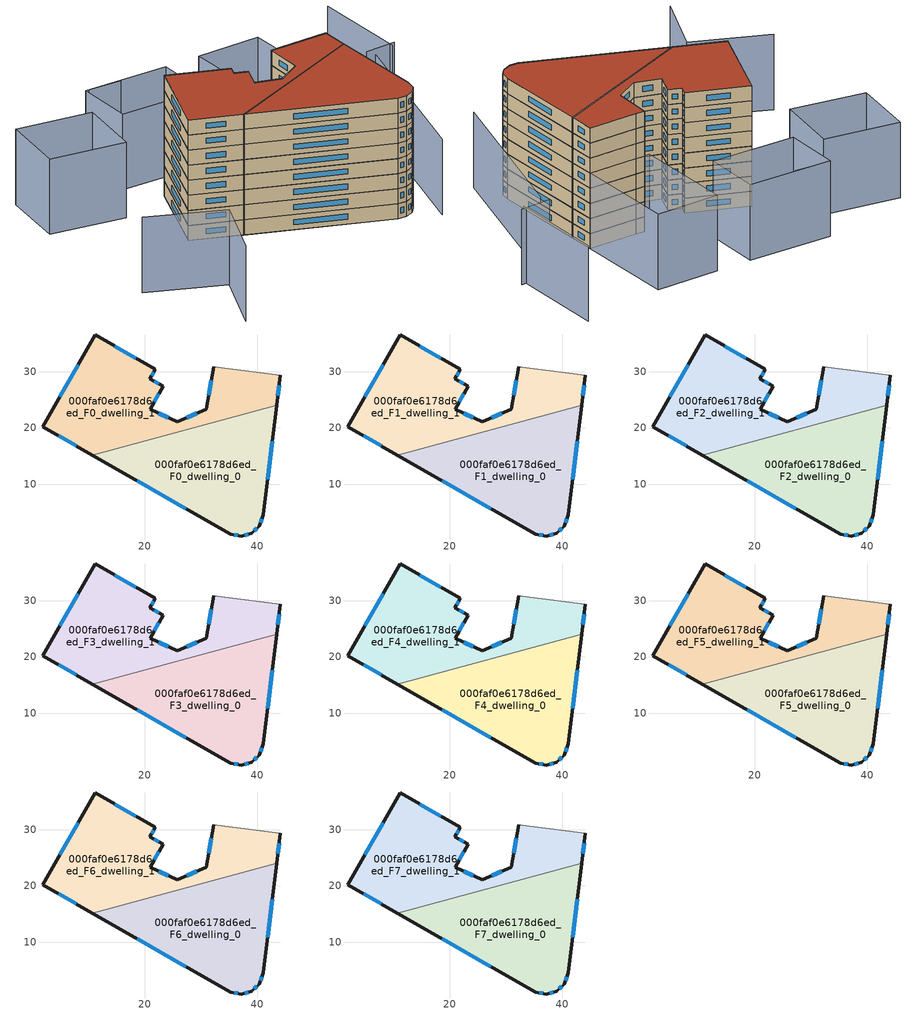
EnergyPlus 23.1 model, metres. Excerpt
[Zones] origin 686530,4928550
000faf0e6178d6ed_F0_dwelling_0
 floor ground (EU_floor_Construction): 40.38,2.52 41.04,4.53 43.45,24.02 10.65,15.19 35.27,1.07 37.14,0.79 39.01,1.31 z0
 wall outside (EU_wall_Construction): 43.45,24.02 41.04,4.53 40.38,2.52 39.01,1.31 37.14,0.79 35.27,1.07 10.65,15.19 z0:3
 wall to 000faf0e6178d6ed_F0_dwelling_1 (EU_wall_Construction): 10.65,15.19 43.45,24.02 z0:3
 window (EU_Window_Construction): 27.26,5.66 18.66,10.6 / 42.66,17.68 41.82,10.87 / 40.83,3.87 40.6,3.17 / 39.94,2.13 39.46,1.7 / 38.4,1.14 37.75,0.96 / 36.53,0.88 35.88,0.98 z0.98:2.02
000faf0e6178d6ed_F0_dwelling_1
 floor ground (EU_floor_Construction): 43.45,24.02 44.1,29.34 34.18,30.62 32.24,30.91 30.97,23.36 25.74,21.13 20.96,23.37 23.26,27.38 20.9,28.73 21.87,30.41 11.18,36.53 1.84,20.24 10.65,15.19 z0
 wall outside (EU_wall_Construction): 44.1,29.34 43.45,24.02 / 10.65,15.19 1.84,20.24 11.18,36.53 21.87,30.41 20.9,28.73 23.26,27.38 20.96,23.37 25.74,21.13 30.97,23.36 32.24,30.91 z0:3
 wall adiabatic (EU_wall_Construction): 32.24,30.91 34.18,30.62 44.1,29.34 z0:3
 window (EU_Window_Construction): 21.67,28.29 22.49,27.82 / 22.51,26.07 21.71,24.67 / 22.52,22.64 24.19,21.86 / 27.44,21.85 29.27,22.63 / 31.39,25.81 31.83,28.45 / 43.89,27.61 43.66,25.75 / 7.79,16.83 4.71,18.6 / 4.88,25.54 8.14,31.23 / 14.66,34.54 18.4,32.4 / 21.56,29.86 21.22,29.27 z0.98:2.02
000faf0e6178d6ed_F1_dwelling_0
 floor to 000faf0e6178d6ed_F0_dwelling_0 (EU_floor_Construction): 40.38,2.52 41.04,4.53 43.45,24.02 10.65,15.19 35.27,1.07 37.14,0.79 39.01,1.31 z3
 wall outside (EU_wall_Construction): 43.45,24.02 41.04,4.53 40.38,2.52 39.01,1.31 37.14,0.79 35.27,1.07 10.65,15.19 z3:6
 wall to 000faf0e6178d6ed_F1_dwelling_1 (EU_wall_Construction): 10.65,15.19 43.45,24.02 z3:6
 window (EU_Window_Construction): 27.26,5.66 18.66,10.6 / 42.66,17.68 41.82,10.87 / 40.83,3.87 40.6,3.17 / 39.94,2.13 39.46,1.7 / 38.4,1.14 37.75,0.96 / 36.53,0.88 35.88,0.98 z3.98:5.02
000faf0e6178d6ed_F1_dwelling_1
 floor to 000faf0e6178d6ed_F0_dwelling_1 (EU_floor_Construction): 43.45,24.02 44.1,29.34 34.18,30.62 32.24,30.91 30.97,23.36 25.74,21.13 20.96,23.37 23.26,27.38 20.9,28.73 21.87,30.41 11.18,36.53 1.84,20.24 10.65,15.19 z3
 wall outside (EU_wall_Construction): 44.1,29.34 43.45,24.02 / 10.65,15.19 1.84,20.24 11.18,36.53 21.87,30.41 20.9,28.73 23.26,27.38 20.96,23.37 25.74,21.13 30.97,23.36 32.24,30.91 z3:6
 wall adiabatic (EU_wall_Construction): 32.24,30.91 34.18,30.62 44.1,29.34 z3:6
 window (EU_Window_Construction): 21.67,28.29 22.49,27.82 / 22.51,26.07 21.71,24.67 / 22.52,22.64 24.19,21.86 / 27.44,21.85 29.27,22.63 / 31.39,25.81 31.83,28.45 / 43.89,27.61 43.66,25.75 / 7.79,16.83 4.71,18.6 / 4.88,25.54 8.14,31.23 / 14.66,34.54 18.4,32.4 / 21.56,29.86 21.22,29.27 z3.98:5.02
000faf0e6178d6ed_F2_dwelling_0
 floor to 000faf0e6178d6ed_F1_dwelling_0 (EU_floor_Construction): 40.38,2.52 41.04,4.53 43.45,24.02 10.65,15.19 35.27,1.07 37.14,0.79 39.01,1.31 z6
 wall outside (EU_wall_Construction): 43.45,24.02 41.04,4.53 40.38,2.52 39.01,1.31 37.14,0.79 35.27,1.07 10.65,15.19 z6:9
 wall to 000faf0e6178d6ed_F2_dwelling_1 (EU_wall_Construction): 10.65,15.19 43.45,24.02 z6:9
 window (EU_Window_Construction): 27.26,5.66 18.66,10.6 / 42.66,17.68 41.82,10.87 / 40.83,3.87 40.6,3.17 / 39.94,2.13 39.46,1.7 / 38.4,1.14 37.75,0.96 / 36.53,0.88 35.88,0.98 z6.98:8.02
000faf0e6178d6ed_F2_dwelling_1
 floor to 000faf0e6178d6ed_F1_dwelling_1 (EU_floor_Construction): 43.45,24.02 44.1,29.34 34.18,30.62 32.24,30.91 30.97,23.36 25.74,21.13 20.96,23.37 23.26,27.38 20.9,28.73 21.87,30.41 11.18,36.53 1.84,20.24 10.65,15.19 z6
 wall outside (EU_wall_Construction): 44.1,29.34 43.45,24.02 / 10.65,15.19 1.84,20.24 11.18,36.53 21.87,30.41 20.9,28.73 23.26,27.38 20.96,23.37 25.74,21.13 30.97,23.36 32.24,30.91 z6:9
 wall adiabatic (EU_wall_Construction): 32.24,30.91 34.18,30.62 44.1,29.34 z6:9
 window (EU_Window_Construction): 21.67,28.29 22.49,27.82 / 22.51,26.07 21.71,24.67 / 22.52,22.64 24.19,21.86 / 27.44,21.85 29.27,22.63 / 31.39,25.81 31.83,28.45 / 43.89,27.61 43.66,25.75 / 7.79,16.83 4.71,18.6 / 4.88,25.54 8.14,31.23 / 14.66,34.54 18.4,32.4 / 21.56,29.86 21.22,29.27 z6.98:8.02
000faf0e6178d6ed_F3_dwelling_0
 floor to 000faf0e6178d6ed_F2_dwelling_0 (EU_floor_Construction): 40.38,2.52 41.04,4.53 43.45,24.02 10.65,15.19 35.27,1.07 37.14,0.79 39.01,1.31 z9
 wall outside (EU_wall_Construction): 43.45,24.02 41.04,4.53 40.38,2.52 39.01,1.31 37.14,0.79 35.27,1.07 10.65,15.19 z9:12
 wall to 000faf0e6178d6ed_F3_dwelling_1 (EU_wall_Construction): 10.65,15.19 43.45,24.02 z9:12
 window (EU_Window_Construction): 27.26,5.66 18.66,10.6 / 42.66,17.68 41.82,10.87 / 40.83,3.87 40.6,3.17 / 39.94,2.13 39.46,1.7 / 38.4,1.14 37.75,0.96 / 36.53,0.88 35.88,0.98 z9.98:11.02
000faf0e6178d6ed_F3_dwelling_1
 floor to 000faf0e6178d6ed_F2_dwelling_1 (EU_floor_Construction): 43.45,24.02 44.1,29.34 34.18,30.62 32.24,30.91 30.97,23.36 25.74,21.13 20.96,23.37 23.26,27.38 20.9,28.73 21.87,30.41 11.18,36.53 1.84,20.24 10.65,15.19 z9
 wall outside (EU_wall_Construction): 44.1,29.34 43.45,24.02 / 10.65,15.19 1.84,20.24 11.18,36.53 21.87,30.41 20.9,28.73 23.26,27.38 20.96,23.37 25.74,21.13 30.97,23.36 32.24,30.91 z9:12
 wall adiabatic (EU_wall_Construction): 32.24,30.91 34.18,30.62 44.1,29.34 z9:12
 window (EU_Window_Construction): 21.67,28.29 22.49,27.82 / 22.51,26.07 21.71,24.67 / 22.52,22.64 24.19,21.86 / 27.44,21.85 29.27,22.63 / 31.39,25.81 31.83,28.45 / 43.89,27.61 43.66,25.75 / 7.79,16.83 4.71,18.6 / 4.88,25.54 8.14,31.23 / 14.66,34.54 18.4,32.4 / 21.56,29.86 21.22,29.27 z9.98:11.02
000faf0e6178d6ed_F4_dwelling_0
 floor to 000faf0e6178d6ed_F3_dwelling_0 (EU_floor_Construction): 40.38,2.52 41.04,4.53 43.45,24.02 10.65,15.19 35.27,1.07 37.14,0.79 39.01,1.31 z12
 wall outside (EU_wall_Construction): 43.45,24.02 41.04,4.53 40.38,2.52 39.01,1.31 37.14,0.79 35.27,1.07 10.65,15.19 z12:15
 wall to 000faf0e6178d6ed_F4_dwelling_1 (EU_wall_Construction): 10.65,15.19 43.45,24.02 z12:15
 window (EU_Window_Construction): 27.26,5.66 18.66,10.6 / 42.66,17.68 41.82,10.87 / 40.83,3.87 40.6,3.17 / 39.94,2.13 39.46,1.7 / 38.4,1.14 37.75,0.96 / 36.53,0.88 35.88,0.98 z12.98:14.02
000faf0e6178d6ed_F4_dwelling_1
 floor to 000faf0e6178d6ed_F3_dwelling_1 (EU_floor_Construction): 43.45,24.02 44.1,29.34 34.18,30.62 32.24,30.91 30.97,23.36 25.74,21.13 20.96,23.37 23.26,27.38 20.9,28.73 21.87,30.41 11.18,36.53 1.84,20.24 10.65,15.19 z12
 wall outside (EU_wall_Construction): 44.1,29.34 43.45,24.02 / 10.65,15.19 1.84,20.24 11.18,36.53 21.87,30.41 20.9,28.73 23.26,27.38 20.96,23.37 25.74,21.13 30.97,23.36 32.24,30.91 z12:15
 wall adiabatic (EU_wall_Construction): 32.24,30.91 34.18,30.62 44.1,29.34 z12:15
 window (EU_Window_Construction): 21.67,28.29 22.49,27.82 / 22.51,26.07 21.71,24.67 / 22.52,22.64 24.19,21.86 / 27.44,21.85 29.27,22.63 / 31.39,25.81 31.83,28.45 / 43.89,27.61 43.66,25.75 / 7.79,16.83 4.71,18.6 / 4.88,25.54 8.14,31.23 / 14.66,34.54 18.4,32.4 / 21.56,29.86 21.22,29.27 z12.98:14.02
000faf0e6178d6ed_F5_dwelling_0
 floor to 000faf0e6178d6ed_F4_dwelling_0 (EU_floor_Construction): 40.38,2.52 41.04,4.53 43.45,24.02 10.65,15.19 35.27,1.07 37.14,0.79 39.01,1.31 z15
 wall outside (EU_wall_Construction): 43.45,24.02 41.04,4.53 40.38,2.52 39.01,1.31 37.14,0.79 35.27,1.07 10.65,15.19 z15:18
 wall to 000faf0e6178d6ed_F5_dwelling_1 (EU_wall_Construction): 10.65,15.19 43.45,24.02 z15:18
 window (EU_Window_Construction): 27.26,5.66 18.66,10.6 / 42.66,17.68 41.82,10.87 / 40.83,3.87 40.6,3.17 / 39.94,2.13 39.46,1.7 / 38.4,1.14 37.75,0.96 / 36.53,0.88 35.88,0.98 z15.98:17.02
000faf0e6178d6ed_F5_dwelling_1
 floor to 000faf0e6178d6ed_F4_dwelling_1 (EU_floor_Construction): 43.45,24.02 44.1,29.34 34.18,30.62 32.24,30.91 30.97,23.36 25.74,21.13 20.96,23.37 23.26,27.38 20.9,28.73 21.87,30.41 11.18,36.53 1.84,20.24 10.65,15.19 z15
 wall outside (EU_wall_Construction): 44.1,29.34 43.45,24.02 / 10.65,15.19 1.84,20.24 11.18,36.53 21.87,30.41 20.9,28.73 23.26,27.38 20.96,23.37 25.74,21.13 30.97,23.36 32.24,30.91 z15:18
 wall adiabatic (EU_wall_Construction): 32.24,30.91 34.18,30.62 44.1,29.34 z15:18
 window (EU_Window_Construction): 21.67,28.29 22.49,27.82 / 22.51,26.07 21.71,24.67 / 22.52,22.64 24.19,21.86 / 27.44,21.85 29.27,22.63 / 31.39,25.81 31.83,28.45 / 43.89,27.61 43.66,25.75 / 7.79,16.83 4.71,18.6 / 4.88,25.54 8.14,31.23 / 14.66,34.54 18.4,32.4 / 21.56,29.86 21.22,29.27 z15.98:17.02
000faf0e6178d6ed_F6_dwelling_0
 floor to 000faf0e6178d6ed_F5_dwelling_0 (EU_floor_Construction): 40.38,2.52 41.04,4.53 43.45,24.02 10.65,15.19 35.27,1.07 37.14,0.79 39.01,1.31 z18
 wall outside (EU_wall_Construction): 43.45,24.02 41.04,4.53 40.38,2.52 39.01,1.31 37.14,0.79 35.27,1.07 10.65,15.19 z18:21
 wall to 000faf0e6178d6ed_F6_dwelling_1 (EU_wall_Construction): 10.65,15.19 43.45,24.02 z18:21
 window (EU_Window_Construction): 27.26,5.66 18.66,10.6 / 42.66,17.68 41.82,10.87 / 40.83,3.87 40.6,3.17 / 39.94,2.13 39.46,1.7 / 38.4,1.14 37.75,0.96 / 36.53,0.88 35.88,0.98 z18.98:20.02
000faf0e6178d6ed_F6_dwelling_1
 floor to 000faf0e6178d6ed_F5_dwelling_1 (EU_floor_Construction): 43.45,24.02 44.1,29.34 34.18,30.62 32.24,30.91 30.97,23.36 25.74,21.13 20.96,23.37 23.26,27.38 20.9,28.73 21.87,30.41 11.18,36.53 1.84,20.24 10.65,15.19 z18
 wall outside (EU_wall_Construction): 44.1,29.34 43.45,24.02 / 10.65,15.19 1.84,20.24 11.18,36.53 21.87,30.41 20.9,28.73 23.26,27.38 20.96,23.37 25.74,21.13 30.97,23.36 32.24,30.91 z18:21
 wall adiabatic (EU_wall_Construction): 32.24,30.91 34.18,30.62 44.1,29.34 z18:21
 window (EU_Window_Construction): 21.67,28.29 22.49,27.82 / 22.51,26.07 21.71,24.67 / 22.52,22.64 24.19,21.86 / 27.44,21.85 29.27,22.63 / 31.39,25.81 31.83,28.45 / 43.89,27.61 43.66,25.75 / 7.79,16.83 4.71,18.6 / 4.88,25.54 8.14,31.23 / 14.66,34.54 18.4,32.4 / 21.56,29.86 21.22,29.27 z18.98:20.02
000faf0e6178d6ed_F7_dwelling_0
 floor to 000faf0e6178d6ed_F6_dwelling_0 (EU_floor_Construction): 40.38,2.52 41.04,4.53 43.45,24.02 10.65,15.19 35.27,1.07 37.14,0.79 39.01,1.31 z21
 wall outside (EU_wall_Construction): 43.45,24.02 41.04,4.53 40.38,2.52 39.01,1.31 37.14,0.79 35.27,1.07 10.65,15.19 z21:24
 wall to 000faf0e6178d6ed_F7_dwelling_1 (EU_wall_Construction): 10.65,15.19 43.45,24.02 z21:24
 window (EU_Window_Construction): 27.26,5.66 18.66,10.6 / 42.66,17.68 41.82,10.87 / 40.83,3.87 40.6,3.17 / 39.94,2.13 39.46,1.7 / 38.4,1.14 37.75,0.96 / 36.53,0.88 35.88,0.98 z21.98:23.02
 roof outside (EU_roof_Construction): 43.45,24.02 41.04,4.53 40.38,2.52 39.01,1.31 37.14,0.79 35.27,1.07 10.65,15.19 z24
000faf0e6178d6ed_F7_dwelling_1
 floor to 000faf0e6178d6ed_F6_dwelling_1 (EU_floor_Construction): 43.45,24.02 44.1,29.34 34.18,30.62 32.24,30.91 30.97,23.36 25.74,21.13 20.96,23.37 23.26,27.38 20.9,28.73 21.87,30.41 11.18,36.53 1.84,20.24 10.65,15.19 z21
 wall outside (EU_wall_Construction): 44.1,29.34 43.45,24.02 / 10.65,15.19 1.84,20.24 11.18,36.53 21.87,30.41 20.9,28.73 23.26,27.38 20.96,23.37 25.74,21.13 30.97,23.36 32.24,30.91 z21:24
 wall adiabatic (EU_wall_Construction): 32.24,30.91 34.18,30.62 44.1,29.34 z21:24
 window (EU_Window_Construction): 21.67,28.29 22.49,27.82 / 22.51,26.07 21.71,24.67 / 22.52,22.64 24.19,21.86 / 27.44,21.85 29.27,22.63 / 31.39,25.81 31.83,28.45 / 43.89,27.61 43.66,25.75 / 7.79,16.83 4.71,18.6 / 4.88,25.54 8.14,31.23 / 14.66,34.54 18.4,32.4 / 21.56,29.86 21.22,29.27 z21.98:23.02
 roof outside (EU_roof_Construction): 44.1,29.34 43.45,24.02 10.65,15.19 1.84,20.24 11.18,36.53 21.87,30.41 20.9,28.73 23.26,27.38 20.96,23.37 25.74,21.13 30.97,23.36 32.24,30.91 34.18,30.62 z24
shading: 42.24,-3.06 57.08,30.17 / 61.92,31.02 64.51,50.62 / -18.63,10.46 -5.21,2.1 / -5.21,2.1 -13.14,-10.64 / 63.13,31.68 56.77,32.14 / 16.68,53.67 10.1,54.93 / 0.26,34.74 -14.45,39.07 / -14.45,39.07 -10.62,52.08 / -10.62,52.08 4.09,47.75 / 4.09,47.75 0.26,34.74 / 46.67,49.8 44.1,29.34 / 44.1,29.34 31.13,30.96 / 31.13,30.96 33.69,51.43 / 33.69,51.43 46.67,49.8 / 9.35,55.05 26.48,52.38 / 26.48,52.38 24.67,40.73 / 24.67,40.73 7.53,43.4 / 7.53,43.4 9.35,55.05 z0:15
[Building]
EU S2 Campaign: North Axis=0; Terrain=City; Solar Distribution=FullExterior
[Site:Location]
Bologna: Latitude=44.5; Longitude=11.25; Time Zone=1; Elevation=37
[SizingPeriod:WeatherFileDays]
AnnualSizingPeriod: Begin Month=1; Begin Day of Month=1; End Month=12; End Day of Month=31; Day of Week for Start Day=Monday; Use Weather File Daylight Saving Period=No; Use Weather File Rain and Snow Indicators=No
[MATERIAL]
EU_InternalMass_Material: Roughness=MediumRough; Thickness=0.1; Conductivity=1; Density=1800; Specific Heat=900; Thermal Absorptance=0.9; Solar Absorptance=0.7; Visible Absorptance=0.7
[MATERIAL:NOMASS] Roughness=MediumRough; Thermal Absorptance=0.9; Solar Absorptance=0.7; Visible Absorptance=0.7
Name | Thermal Resistance
EU_wall_NoMass | 0.905828
EU_roof_NoMass | 0.37593
EU_floor_NoMass | 0.67114
[WINDOWMATERIAL:SIMPLEGLAZINGSYSTEM]
EU_Window_SimpleGlazing: UFactor=4.52486; Solar Heat Gain Coefficient=0.85; Visible Transmittance=0.85
[CONSTRUCTION]
EU_wall_Construction: EU_wall_NoMass
EU_roof_Construction: EU_roof_NoMass
EU_floor_Construction: EU_floor_NoMass
EU_InternalMass_Construction: EU_InternalMass_Material
EU_Window_Construction: EU_Window_SimpleGlazing
[ZONE] Type=1; Multiplier=1; Ceiling Height=autocalculate; Floor Area=autocalculate; Part of Total Floor Area=Yes
Name | Volume
000faf0e6178d6ed_F0_dwelling_0; 000faf0e6178d6ed_F1_dwelling_0; 000faf0e6178d6ed_F2_dwelling_0; 000faf0e6178d6ed_F3_dwelling_0; 000faf0e6178d6ed_F4_dwelling_0; 000faf0e6178d6ed_F5_dwelling_0; 000faf0e6178d6ed_F6_dwelling_0; 000faf0e6178d6ed_F7_dwelling_0 | 1199.43
000faf0e6178d6ed_F0_dwelling_1; 000faf0e6178d6ed_F1_dwelling_1; 000faf0e6178d6ed_F2_dwelling_1; 000faf0e6178d6ed_F3_dwelling_1; 000faf0e6178d6ed_F4_dwelling_1; 000faf0e6178d6ed_F5_dwelling_1; 000faf0e6178d6ed_F6_dwelling_1; 000faf0e6178d6ed_F7_dwelling_1 | 1199.4
[INTERNALMASS] Construction=EU_InternalMass_Construction
Name | Zone or ZoneList | Surface Area
000faf0e6178d6ed_F0_dwelling_0_EU_InternalMass | 000faf0e6178d6ed_F0_dwelling_0 | 399.81
000faf0e6178d6ed_F0_dwelling_1_EU_InternalMass | 000faf0e6178d6ed_F0_dwelling_1 | 399.8
000faf0e6178d6ed_F1_dwelling_0_EU_InternalMass | 000faf0e6178d6ed_F1_dwelling_0 | 399.81
000faf0e6178d6ed_F1_dwelling_1_EU_InternalMass | 000faf0e6178d6ed_F1_dwelling_1 | 399.8
000faf0e6178d6ed_F2_dwelling_0_EU_InternalMass | 000faf0e6178d6ed_F2_dwelling_0 | 399.81
000faf0e6178d6ed_F2_dwelling_1_EU_InternalMass | 000faf0e6178d6ed_F2_dwelling_1 | 399.8
000faf0e6178d6ed_F3_dwelling_0_EU_InternalMass | 000faf0e6178d6ed_F3_dwelling_0 | 399.81
000faf0e6178d6ed_F3_dwelling_1_EU_InternalMass | 000faf0e6178d6ed_F3_dwelling_1 | 399.8
000faf0e6178d6ed_F4_dwelling_0_EU_InternalMass | 000faf0e6178d6ed_F4_dwelling_0 | 399.81
000faf0e6178d6ed_F4_dwelling_1_EU_InternalMass | 000faf0e6178d6ed_F4_dwelling_1 | 399.8
000faf0e6178d6ed_F5_dwelling_0_EU_InternalMass | 000faf0e6178d6ed_F5_dwelling_0 | 399.81
000faf0e6178d6ed_F5_dwelling_1_EU_InternalMass | 000faf0e6178d6ed_F5_dwelling_1 | 399.8
000faf0e6178d6ed_F6_dwelling_0_EU_InternalMass | 000faf0e6178d6ed_F6_dwelling_0 | 399.81
000faf0e6178d6ed_F6_dwelling_1_EU_InternalMass | 000faf0e6178d6ed_F6_dwelling_1 | 399.8
000faf0e6178d6ed_F7_dwelling_0_EU_InternalMass | 000faf0e6178d6ed_F7_dwelling_0 | 399.81
000faf0e6178d6ed_F7_dwelling_1_EU_InternalMass | 000faf0e6178d6ed_F7_dwelling_1 | 399.8
[OTHEREQUIPMENT] Fuel Type=Electricity; Design Level Calculation Method=Watts/Area; Power per Zone Floor Area=1; Fraction Latent=0; Fraction Radiant=0; Fraction Lost=0; Carbon Dioxide Generation Rate=0; EndUse Subcategory=EU_Step8_InternalGains
Name | Zone or ZoneList or Space or SpaceList | Schedule
EU_Step8_InternalGain_000faf0e6178d6ed_F0_dwelling_0_f000 | 000faf0e6178d6ed_F0_dwelling_0 | EU_Step8_GainSchedule_000faf0e6178d6ed_F0_dwelling_0_f000
EU_Step8_InternalGain_000faf0e6178d6ed_F0_dwelling_1_f000 | 000faf0e6178d6ed_F0_dwelling_1 | EU_Step8_GainSchedule_000faf0e6178d6ed_F0_dwelling_1_f000
EU_Step8_InternalGain_000faf0e6178d6ed_F1_dwelling_0_f000 | 000faf0e6178d6ed_F1_dwelling_0 | EU_Step8_GainSchedule_000faf0e6178d6ed_F1_dwelling_0_f000
EU_Step8_InternalGain_000faf0e6178d6ed_F1_dwelling_1_f000 | 000faf0e6178d6ed_F1_dwelling_1 | EU_Step8_GainSchedule_000faf0e6178d6ed_F1_dwelling_1_f000
EU_Step8_InternalGain_000faf0e6178d6ed_F2_dwelling_0_f000 | 000faf0e6178d6ed_F2_dwelling_0 | EU_Step8_GainSchedule_000faf0e6178d6ed_F2_dwelling_0_f000
EU_Step8_InternalGain_000faf0e6178d6ed_F2_dwelling_1_f000 | 000faf0e6178d6ed_F2_dwelling_1 | EU_Step8_GainSchedule_000faf0e6178d6ed_F2_dwelling_1_f000
EU_Step8_InternalGain_000faf0e6178d6ed_F3_dwelling_0_f000 | 000faf0e6178d6ed_F3_dwelling_0 | EU_Step8_GainSchedule_000faf0e6178d6ed_F3_dwelling_0_f000
EU_Step8_InternalGain_000faf0e6178d6ed_F3_dwelling_1_f000 | 000faf0e6178d6ed_F3_dwelling_1 | EU_Step8_GainSchedule_000faf0e6178d6ed_F3_dwelling_1_f000
EU_Step8_InternalGain_000faf0e6178d6ed_F4_dwelling_0_f000 | 000faf0e6178d6ed_F4_dwelling_0 | EU_Step8_GainSchedule_000faf0e6178d6ed_F4_dwelling_0_f000
EU_Step8_InternalGain_000faf0e6178d6ed_F4_dwelling_1_f000 | 000faf0e6178d6ed_F4_dwelling_1 | EU_Step8_GainSchedule_000faf0e6178d6ed_F4_dwelling_1_f000
EU_Step8_InternalGain_000faf0e6178d6ed_F5_dwelling_0_f000 | 000faf0e6178d6ed_F5_dwelling_0 | EU_Step8_GainSchedule_000faf0e6178d6ed_F5_dwelling_0_f000
EU_Step8_InternalGain_000faf0e6178d6ed_F5_dwelling_1_f000 | 000faf0e6178d6ed_F5_dwelling_1 | EU_Step8_GainSchedule_000faf0e6178d6ed_F5_dwelling_1_f000
EU_Step8_InternalGain_000faf0e6178d6ed_F6_dwelling_0_f000 | 000faf0e6178d6ed_F6_dwelling_0 | EU_Step8_GainSchedule_000faf0e6178d6ed_F6_dwelling_0_f000
EU_Step8_InternalGain_000faf0e6178d6ed_F6_dwelling_1_f000 | 000faf0e6178d6ed_F6_dwelling_1 | EU_Step8_GainSchedule_000faf0e6178d6ed_F6_dwelling_1_f000
EU_Step8_InternalGain_000faf0e6178d6ed_F7_dwelling_0_f000 | 000faf0e6178d6ed_F7_dwelling_0 | EU_Step8_GainSchedule_000faf0e6178d6ed_F7_dwelling_0_f000
EU_Step8_InternalGain_000faf0e6178d6ed_F7_dwelling_1_f000 | 000faf0e6178d6ed_F7_dwelling_1 | EU_Step8_GainSchedule_000faf0e6178d6ed_F7_dwelling_1_f000
[ZONEVENTILATION:DESIGNFLOWRATE] Schedule=EU_AlwaysOn; Design Flow Rate Calculation Method=AirChanges/Hour; Air Changes per Hour=0.73129; Ventilation Type=Natural; Fan Pressure Rise=0; Fan Total Efficiency=1; Constant Term Coefficient=1; Temperature Term Coefficient=0; Velocity Term Coefficient=0; Velocity Squared Term Coefficient=0; Minimum Indoor Temperature=-100; Maximum Indoor Temperature=100; Delta Temperature=-100; Minimum Outdoor Temperature=-100; Maximum Outdoor Temperature=100; Maximum Wind Speed=40
Name | Zone or ZoneList or Space or SpaceList
EU_ConstantAir_000faf0e6178d6ed_F0_dwelling_0 | 000faf0e6178d6ed_F0_dwelling_0
EU_ConstantAir_000faf0e6178d6ed_F0_dwelling_1 | 000faf0e6178d6ed_F0_dwelling_1
EU_ConstantAir_000faf0e6178d6ed_F1_dwelling_0 | 000faf0e6178d6ed_F1_dwelling_0
EU_ConstantAir_000faf0e6178d6ed_F1_dwelling_1 | 000faf0e6178d6ed_F1_dwelling_1
EU_ConstantAir_000faf0e6178d6ed_F2_dwelling_0 | 000faf0e6178d6ed_F2_dwelling_0
EU_ConstantAir_000faf0e6178d6ed_F2_dwelling_1 | 000faf0e6178d6ed_F2_dwelling_1
EU_ConstantAir_000faf0e6178d6ed_F3_dwelling_0 | 000faf0e6178d6ed_F3_dwelling_0
EU_ConstantAir_000faf0e6178d6ed_F3_dwelling_1 | 000faf0e6178d6ed_F3_dwelling_1
EU_ConstantAir_000faf0e6178d6ed_F4_dwelling_0 | 000faf0e6178d6ed_F4_dwelling_0
EU_ConstantAir_000faf0e6178d6ed_F4_dwelling_1 | 000faf0e6178d6ed_F4_dwelling_1
EU_ConstantAir_000faf0e6178d6ed_F5_dwelling_0 | 000faf0e6178d6ed_F5_dwelling_0
EU_ConstantAir_000faf0e6178d6ed_F5_dwelling_1 | 000faf0e6178d6ed_F5_dwelling_1
EU_ConstantAir_000faf0e6178d6ed_F6_dwelling_0 | 000faf0e6178d6ed_F6_dwelling_0
EU_ConstantAir_000faf0e6178d6ed_F6_dwelling_1 | 000faf0e6178d6ed_F6_dwelling_1
EU_ConstantAir_000faf0e6178d6ed_F7_dwelling_0 | 000faf0e6178d6ed_F7_dwelling_0
EU_ConstantAir_000faf0e6178d6ed_F7_dwelling_1 | 000faf0e6178d6ed_F7_dwelling_1
[HVACTEMPLATE:THERMOSTAT] Constant Heating Setpoint=20; Constant Cooling Setpoint=50
EU_HeatOnly_000faf0e6178d6ed_F0_dwelling_0; EU_HeatOnly_000faf0e6178d6ed_F0_dwelling_1; EU_HeatOnly_000faf0e6178d6ed_F1_dwelling_0; EU_HeatOnly_000faf0e6178d6ed_F1_dwelling_1; EU_HeatOnly_000faf0e6178d6ed_F2_dwelling_0; EU_HeatOnly_000faf0e6178d6ed_F2_dwelling_1; EU_HeatOnly_000faf0e6178d6ed_F3_dwelling_0; EU_HeatOnly_000faf0e6178d6ed_F3_dwelling_1; EU_HeatOnly_000faf0e6178d6ed_F4_dwelling_0; EU_HeatOnly_000faf0e6178d6ed_F4_dwelling_1; EU_HeatOnly_000faf0e6178d6ed_F5_dwelling_0; EU_HeatOnly_000faf0e6178d6ed_F5_dwelling_1; EU_HeatOnly_000faf0e6178d6ed_F6_dwelling_0; EU_HeatOnly_000faf0e6178d6ed_F6_dwelling_1; EU_HeatOnly_000faf0e6178d6ed_F7_dwelling_0; EU_HeatOnly_000faf0e6178d6ed_F7_dwelling_1
[HVACTEMPLATE:ZONE:IDEALLOADSAIRSYSTEM] System Availability Schedule=EU_AlwaysOn; Maximum Heating Supply Air Temperature=50; Minimum Cooling Supply Air Temperature=13; Maximum Heating Supply Air Humidity Ratio=0.0156; Minimum Cooling Supply Air Humidity Ratio=0.0077; Heating Limit=NoLimit; Cooling Limit=NoLimit; Heating Availability Schedule=EU_AlwaysOn; Cooling Availability Schedule=EU_CoolingOff; Dehumidification Control Type=ConstantSensibleHeatRatio; Cooling Sensible Heat Ratio=0.7; Dehumidification Setpoint=60; Humidification Control Type=None; Humidification Setpoint=30; Outdoor Air Method=None; Outdoor Air Flow Rate per Person=0.00944; Outdoor Air Flow Rate per Zone Floor Area=0; Outdoor Air Flow Rate per Zone=0; Demand Controlled Ventilation Type=None; Outdoor Air Economizer Type=NoEconomizer; Heat Recovery Type=None; Sensible Heat Recovery Effectiveness=0.7; Latent Heat Recovery Effectiveness=0.65
Name | Template Thermostat
000faf0e6178d6ed_F0_dwelling_0 | EU_HeatOnly_000faf0e6178d6ed_F0_dwelling_0
000faf0e6178d6ed_F0_dwelling_1 | EU_HeatOnly_000faf0e6178d6ed_F0_dwelling_1
000faf0e6178d6ed_F1_dwelling_0 | EU_HeatOnly_000faf0e6178d6ed_F1_dwelling_0
000faf0e6178d6ed_F1_dwelling_1 | EU_HeatOnly_000faf0e6178d6ed_F1_dwelling_1
000faf0e6178d6ed_F2_dwelling_0 | EU_HeatOnly_000faf0e6178d6ed_F2_dwelling_0
000faf0e6178d6ed_F2_dwelling_1 | EU_HeatOnly_000faf0e6178d6ed_F2_dwelling_1
000faf0e6178d6ed_F3_dwelling_0 | EU_HeatOnly_000faf0e6178d6ed_F3_dwelling_0
000faf0e6178d6ed_F3_dwelling_1 | EU_HeatOnly_000faf0e6178d6ed_F3_dwelling_1
000faf0e6178d6ed_F4_dwelling_0 | EU_HeatOnly_000faf0e6178d6ed_F4_dwelling_0
000faf0e6178d6ed_F4_dwelling_1 | EU_HeatOnly_000faf0e6178d6ed_F4_dwelling_1
000faf0e6178d6ed_F5_dwelling_0 | EU_HeatOnly_000faf0e6178d6ed_F5_dwelling_0
000faf0e6178d6ed_F5_dwelling_1 | EU_HeatOnly_000faf0e6178d6ed_F5_dwelling_1
000faf0e6178d6ed_F6_dwelling_0 | EU_HeatOnly_000faf0e6178d6ed_F6_dwelling_0
000faf0e6178d6ed_F6_dwelling_1 | EU_HeatOnly_000faf0e6178d6ed_F6_dwelling_1
000faf0e6178d6ed_F7_dwelling_0 | EU_HeatOnly_000faf0e6178d6ed_F7_dwelling_0
000faf0e6178d6ed_F7_dwelling_1 | EU_HeatOnly_000faf0e6178d6ed_F7_dwelling_1
[SIZING:ZONE] Zone Cooling Design Supply Air Temperature Input Method=SupplyAirTemperature; Zone Cooling Design Supply Air Temperature=13; Zone Heating Design Supply Air Temperature Input Method=SupplyAirTemperature; Zone Heating Design Supply Air Temperature=50; Zone Cooling Design Supply Air Humidity Ratio=0.008; Zone Heating Design Supply Air Humidity Ratio=0.008; Cooling Design Air Flow Method=DesignDay; Cooling Design Air Flow Rate=0; Cooling Minimum Air Flow per Zone Floor Area=0.000762; Cooling Minimum Air Flow=0; Cooling Minimum Air Flow Fraction=0.2; Heating Design Air Flow Method=DesignDay; Heating Design Air Flow Rate=0; Heating Maximum Air Flow per Zone Floor Area=0.002032; Heating Maximum Air Flow=0.141576; Heating Maximum Air Flow Fraction=0.3; Account for Dedicated Outdoor Air System=No; Dedicated Outdoor Air System Control Strategy=NeutralSupplyAir; Dedicated Outdoor Air Low Setpoint Temperature for Design=autosize; Dedicated Outdoor Air High Setpoint Temperature for Design=autosize; Zone Load Sizing Method=Sensible Load Only No Latent Load; Zone Latent Cooling Design Supply Air Humidity Ratio Input Method=HumidityRatioDifference; Zone Cooling Design Supply Air Humidity Ratio Difference=0.005; Zone Latent Heating Design Supply Air Humidity Ratio Input Method=HumidityRatioDifference; Zone Humidification Design Supply Air Humidity Ratio Difference=0.005
000faf0e6178d6ed_F0_dwelling_0; 000faf0e6178d6ed_F0_dwelling_1; 000faf0e6178d6ed_F1_dwelling_0; 000faf0e6178d6ed_F1_dwelling_1; 000faf0e6178d6ed_F2_dwelling_0; 000faf0e6178d6ed_F2_dwelling_1; 000faf0e6178d6ed_F3_dwelling_0; 000faf0e6178d6ed_F3_dwelling_1; 000faf0e6178d6ed_F4_dwelling_0; 000faf0e6178d6ed_F4_dwelling_1; 000faf0e6178d6ed_F5_dwelling_0; 000faf0e6178d6ed_F5_dwelling_1; 000faf0e6178d6ed_F6_dwelling_0; 000faf0e6178d6ed_F6_dwelling_1; 000faf0e6178d6ed_F7_dwelling_0; 000faf0e6178d6ed_F7_dwelling_1
[SCHEDULE:CONSTANT]
Name | Hourly Value
EU_AlwaysOn | 1
EU_CoolingOff | 0
[SCHEDULE:FILE] Column Number=1; Rows to Skip at Top=0; Number of Hours of Data=8760; Column Separator=Comma; Interpolate to Timestep=No; Minutes per Item=60; Adjust Schedule for Daylight Savings=Yes
Name | File
EU_Step8_GainSchedule_000faf0e6178d6ed_F0_dwelling_0_f000 | ../../schedules/000faf0e6178d6ed/000faf0e6178d6ed_F0_dwelling_0_f000_gain.csv
EU_Step8_GainSchedule_000faf0e6178d6ed_F0_dwelling_1_f000 | ../../schedules/000faf0e6178d6ed/000faf0e6178d6ed_F0_dwelling_1_f000_gain.csv
EU_Step8_GainSchedule_000faf0e6178d6ed_F1_dwelling_0_f000 | ../../schedules/000faf0e6178d6ed/000faf0e6178d6ed_F1_dwelling_0_f000_gain.csv
EU_Step8_GainSchedule_000faf0e6178d6ed_F1_dwelling_1_f000 | ../../schedules/000faf0e6178d6ed/000faf0e6178d6ed_F1_dwelling_1_f000_gain.csv
EU_Step8_GainSchedule_000faf0e6178d6ed_F2_dwelling_0_f000 | ../../schedules/000faf0e6178d6ed/000faf0e6178d6ed_F2_dwelling_0_f000_gain.csv
EU_Step8_GainSchedule_000faf0e6178d6ed_F2_dwelling_1_f000 | ../../schedules/000faf0e6178d6ed/000faf0e6178d6ed_F2_dwelling_1_f000_gain.csv
EU_Step8_GainSchedule_000faf0e6178d6ed_F3_dwelling_0_f000 | ../../schedules/000faf0e6178d6ed/000faf0e6178d6ed_F3_dwelling_0_f000_gain.csv
EU_Step8_GainSchedule_000faf0e6178d6ed_F3_dwelling_1_f000 | ../../schedules/000faf0e6178d6ed/000faf0e6178d6ed_F3_dwelling_1_f000_gain.csv
EU_Step8_GainSchedule_000faf0e6178d6ed_F4_dwelling_0_f000 | ../../schedules/000faf0e6178d6ed/000faf0e6178d6ed_F4_dwelling_0_f000_gain.csv
EU_Step8_GainSchedule_000faf0e6178d6ed_F4_dwelling_1_f000 | ../../schedules/000faf0e6178d6ed/000faf0e6178d6ed_F4_dwelling_1_f000_gain.csv
EU_Step8_GainSchedule_000faf0e6178d6ed_F5_dwelling_0_f000 | ../../schedules/000faf0e6178d6ed/000faf0e6178d6ed_F5_dwelling_0_f000_gain.csv
EU_Step8_GainSchedule_000faf0e6178d6ed_F5_dwelling_1_f000 | ../../schedules/000faf0e6178d6ed/000faf0e6178d6ed_F5_dwelling_1_f000_gain.csv
EU_Step8_GainSchedule_000faf0e6178d6ed_F6_dwelling_0_f000 | ../../schedules/000faf0e6178d6ed/000faf0e6178d6ed_F6_dwelling_0_f000_gain.csv
EU_Step8_GainSchedule_000faf0e6178d6ed_F6_dwelling_1_f000 | ../../schedules/000faf0e6178d6ed/000faf0e6178d6ed_F6_dwelling_1_f000_gain.csv
EU_Step8_GainSchedule_000faf0e6178d6ed_F7_dwelling_0_f000 | ../../schedules/000faf0e6178d6ed/000faf0e6178d6ed_F7_dwelling_0_f000_gain.csv
EU_Step8_GainSchedule_000faf0e6178d6ed_F7_dwelling_1_f000 | ../../schedules/000faf0e6178d6ed/000faf0e6178d6ed_F7_dwelling_1_f000_gain.csv
